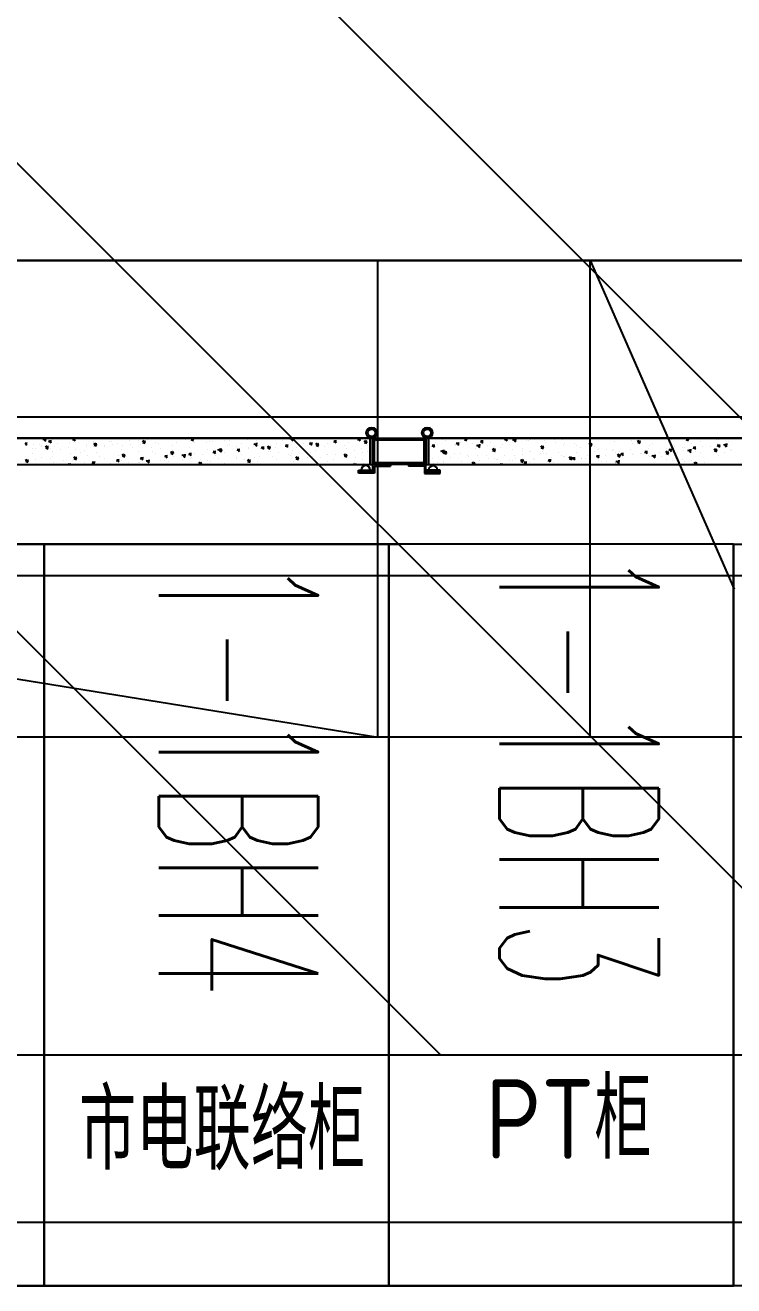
# Model space of a CAD drawing. Extents: x 758840 to 1108724, y -102573 to 143521.
# Drawn here: x 857738 to 859074, y 66293 to 68672 of the extents above; entities that cross this region are included whole.
import ezdxf
from ezdxf.enums import TextEntityAlignment as Align
from ezdxf.xclip import XClip

# ---------------------------------------------------------------- set-up
doc = ezdxf.new("R2010")
doc.units = 0
doc.header["$LTSCALE"] = 1000
doc.header["$MEASUREMENT"] = 0
for name, color, linetype in [('02电气-设备', 255, 'Continuous'), ('02电气-设备基础', 252, 'Continuous'), ('电缆沟', 2, 'Continuous'), ('钢盖板', 6, 'Continuous')]:
    doc.layers.add(name, color=color, linetype=linetype)
doc.styles.get("Standard").update_dxf_attribs({"font": 'gbenor.shx', "bigfont": 'gbcbig.shx'})
doc.styles.add('样式 1', font='simplex8.shx', dxfattribs={"width": 0.7, "height": 6.5, "bigfont": 'hztxt.shx'})

# ---------------------------------------------------------------- blocks, each defined once
blk = doc.blocks.new('BD4-PAL0101-HVPM02')
at = {"layer": '02电气-设备'}
for p, q in [((8381447.4, -4146404.4), (8394807.4, -4146404.4)), ((8389679.9, -4146404.4), (8388436.9, -4146404.4)), ((8389029.1, -4146413.8), (8389032.9, -4146413.5)), ((8389029.1, -4146413.9), (8389032.2, -4146417.6)), ((8389044, -4146415.8), (8389044, -4146415.8)), ((8389055.8, -4146416.4), (8389055.8, -4146416.4)), ((8389059.9, -4146417.9), (8389059.9, -4146417.9)), ((8389062, -4146406.6), (8389067.7, -4146405.7)), ((8389062.6, -4146405.3), (8389067.6, -4146410.5)), ((8389067.4, -4146404.4), (8389066.7, -4146410.4)), ((8389074.6, -4146408.8), (8389073.9, -4146412.8)), ((8389074.7, -4146409.9), (8389078.5, -4146409.5)), ((8389074.7, -4146409.9), (8389077.8, -4146413.6)), ((8389080.3, -4146407.7), (8389080.3, -4146407.7)), ((8389089.7, -4146415), (8389089.7, -4146415)), ((8389112.9, -4146412.1), (8389112.9, -4146412.1)), ((8389120.1, -4146404.8), (8389119.4, -4146408.8)), ((8389120.2, -4146405.9), (8389124, -4146405.5)), ((8389120.2, -4146406), (8389123.3, -4146409.6)), ((8389123.6, -4146413.5), (8389123.6, -4146413.5)), ((8389144.9, -4146416.2), (8389144.9, -4146416.2)), ((8389147.3, -4146406.6), (8389147.3, -4146406.6)), ((8389157.2, -4146410), (8389157.2, -4146410)), ((8389157.5, -4146412.1), (8389157.5, -4146412.1)), ((8389158.8, -4146416.3), (8389162, -4146414.2)), ((8389159.4, -4146417.6), (8389163.8, -4146419.3)), ((8389162, -4146414.2), (8389163.2, -4146418)), ((8389165, -4146404.4), (8389165, -4146404.8)), ((8389167.8, -4146404.4), (8389168.8, -4146405.6)), ((8389187.4, -4146411.8), (8389187.4, -4146411.8)), ((8389191.4, -4146410.7), (8389191.4, -4146410.7)), ((8389194.3, -4146416.4), (8389194.3, -4146416.4)), ((8389203.3, -4146413.9), (8389203.3, -4146413.9)), ((8389211.9, -4146417.8), (8389211.9, -4146417.8)), ((8389225.3, -4146409.2), (8389225.3, -4146409.2)), ((8389227.4, -4146417.1), (8389227.4, -4146417.1)), ((8389241.8, -4146408.4), (8389241.8, -4146408.4)), ((8389245.8, -4146416.3), (8389245.8, -4146416.3)), ((8389250.1, -4146411.2), (8389253.2, -4146409.1)), ((8389250.6, -4146412.5), (8389255.1, -4146414.2)), ((8389253.2, -4146409.1), (8389254.5, -4146412.9)), ((8389259.2, -4146407.8), (8389259.2, -4146407.8)), ((8389274.8, -4146413.1), (8389274.8, -4146413.1)), ((8389279.7, -4146414.9), (8389279.7, -4146414.9)), ((8389293.1, -4146406.4), (8389293.1, -4146406.4)), ((8389307.4, -4146417.6), (8389307.4, -4146417.6)), ((8389313.6, -4146413.5), (8389313.6, -4146413.5)), ((8389327, -4146404.9), (8389327, -4146404.9)), ((8389330.8, -4146407.9), (8389330.8, -4146407.9)), ((8389341.3, -4146406.1), (8389343.9, -4146404.4)), ((8389341.9, -4146407.4), (8389346.4, -4146409.1)), ((8389344.6, -4146404.4), (8389345.8, -4146407.9)), ((8389346.7, -4146410), (8389346.7, -4146410)), ((8389347.5, -4146412), (8389347.5, -4146412)), ((8389370.8, -4146413.1), (8389370.8, -4146413.1)), ((8389371.7, -4146405.3), (8389371.7, -4146405.3)), ((8389376.8, -4146410.3), (8389376.8, -4146410.3)), ((8389381.4, -4146410.6), (8389381.4, -4146410.6)), ((8389404.3, -4146409.7), (8389404.3, -4146409.7)), ((8389413.8, -4146416.6), (8389413.8, -4146416.6)), ((8389415.3, -4146409.2), (8389415.3, -4146409.2)), ((8389436.4, -4146413.8), (8389436.4, -4146413.8)), ((8389449.2, -4146407.7), (8389449.2, -4146407.7)), ((8389460.2, -4146415.9), (8389465.8, -4146415)), ((8389460.8, -4146414.6), (8389465.8, -4146419.8)), ((8389465.6, -4146413.6), (8389464.9, -4146419.7)), ((8389466.1, -4146409), (8389466.1, -4146409)), ((8389483.1, -4146406.3), (8389483.1, -4146406.3)), ((8389490.1, -4146406), (8389490.1, -4146406)), ((8389503.1, -4146415.4), (8389503.1, -4146415.4)), ((8389514.1, -4146409.2), (8389514.1, -4146409.2)), ((8389517, -4146404.9), (8389517, -4146404.9)), ((8389521.3, -4146416.7), (8389520.5, -4146420.7)), ((8389521.3, -4146417.8), (8389525.1, -4146417.4)), ((8389521.3, -4146417.9), (8389524.4, -4146421.5)), ((8389528, -4146405.4), (8389533.6, -4146404.5)), ((8389528.8, -4146404.4), (8389533.5, -4146409.3)), ((8389533.3, -4146404.4), (8389532.7, -4146409.2)), ((8389533.3, -4146406), (8389533.3, -4146406)), ((8389554.3, -4146414.4), (8389554.3, -4146414.4)), ((8389566.8, -4146412.7), (8389566.1, -4146416.7)), ((8389566.2, -4146410.7), (8389566.2, -4146410.7)), ((8389566.9, -4146413.8), (8389570.7, -4146413.5)), ((8389566.9, -4146413.9), (8389569.9, -4146417.5)), ((8389570.1, -4146416.5), (8389570.1, -4146416.5)), ((8389577.2, -4146416.4), (8389580.4, -4146414.3)), ((8389577.8, -4146417.7), (8389582.2, -4146419.4)), ((8389580.3, -4146414.3), (8389581.6, -4146418.2)), ((8389598.8, -4146415.2), (8389598.8, -4146415.2)), ((8389601.4, -4146405.9), (8389601.4, -4146405.9)), ((8389612.3, -4146408.8), (8389611.6, -4146412.7)), ((8389612.4, -4146409.8), (8389616.2, -4146409.5)), ((8389612.4, -4146409.9), (8389615.5, -4146413.5)), ((8389638.5, -4146412.2), (8389638.5, -4146412.2)), ((8389657.9, -4146404.8), (8389657.2, -4146408.7)), ((8389657.5, -4146405.2), (8389657.5, -4146405.2)), ((8389658, -4146405.8), (8389661.8, -4146405.5)), ((8389658, -4146405.9), (8389661, -4146409.6)), ((8389668.5, -4146411.4), (8389671.6, -4146409.2)), ((8389669, -4146412.6), (8389673.5, -4146414.3)), ((8389671.6, -4146409.2), (8389672.9, -4146413.1)), ((8389679.9, -4146454.4), (8389679.9, -4146404.4)), ((8389680.4, -4146454.4), (8389680.4, -4146404.2)), ((8389684.4, -4146454.4), (8389684.4, -4146404.2)), ((8389684.9, -4146448.4), (8389684.9, -4146410.4)), ((8389688.1, -4146448.4), (8389688.1, -4146410.4)), ((8389690.9, -4146404.4), (8389778.9, -4146404.4)), ((8389690.9, -4146407.6), (8389778.9, -4146407.6)), ((8389781.7, -4146448.4), (8389781.7, -4146410.4)), ((8389784.9, -4146410.4), (8389784.9, -4146448.4)), ((8389785.4, -4146454.5), (8389785.4, -4146404.3)), ((8389789.4, -4146454.5), (8389789.4, -4146404.3)), ((8390771.9, -4146404.4), (8389789.4, -4146404.4)), ((8389789.4, -4146404.4), (8389789.4, -4146454.4)), ((8389798, -4146416.8), (8389797.3, -4146420.8)), ((8389798.1, -4146417.9), (8389801.9, -4146417.6)), ((8389798.1, -4146418), (8389801.2, -4146421.6)), ((8389803.6, -4146412.2), (8389803.6, -4146412.2)), ((8389805.8, -4146417), (8389805.8, -4146417)), ((8389806, -4146406.6), (8389806, -4146406.6)), ((8389816.7, -4146407.7), (8389816.7, -4146407.7)), ((8389821.9, -4146408.7), (8389821.9, -4146408.7)), ((8389839.6, -4146415.6), (8389839.6, -4146415.6)), ((8389843.6, -4146412.9), (8389842.8, -4146416.8)), ((8389843.6, -4146413.9), (8389847.4, -4146413.6)), ((8389843.7, -4146414), (8389846.7, -4146417.6)), ((8389845.9, -4146411.9), (8389845.9, -4146411.9)), ((8389849.6, -4146412.4), (8389849.6, -4146412.4)), ((8389855.9, -4146404.6), (8389855.9, -4146404.6)), ((8389856.8, -4146405.9), (8389859, -4146404.4)), ((8389857.4, -4146407.1), (8389861.8, -4146408.9)), ((8389860.2, -4146404.4), (8389861.2, -4146407.6)), ((8389873.5, -4146414.1), (8389873.5, -4146414.1)), ((8389880.5, -4146418.3), (8389886.2, -4146417.5)), ((8389881.1, -4146417), (8389886.1, -4146422.2)), ((8389882.3, -4146416.9), (8389882.3, -4146416.9)), ((8389885.9, -4146416.1), (8389885.2, -4146422.1)), ((8389886, -4146417.2), (8389886, -4146417.2)), ((8389889.1, -4146408.9), (8389888.4, -4146412.8)), ((8389889.2, -4146409.9), (8389893, -4146409.6)), ((8389889.2, -4146410), (8389892.3, -4146413.7)), ((8389892.9, -4146410.9), (8389892.9, -4146410.9)), ((8389907.4, -4146412.7), (8389907.4, -4146412.7)), ((8389929.9, -4146417.3), (8389929.9, -4146417.3)), ((8389934.7, -4146404.9), (8389933.9, -4146408.9)), ((8389934.7, -4146405.9), (8389938.5, -4146405.6)), ((8389934.7, -4146406), (8389937.8, -4146409.7)), ((8389941.3, -4146411.3), (8389941.3, -4146411.3)), ((8389946.5, -4146404.6), (8389946.5, -4146404.6)), ((8389948.3, -4146407.8), (8389953.9, -4146406.9)), ((8389948.9, -4146406.5), (8389953.8, -4146411.7)), ((8389953.7, -4146405.6), (8389953, -4146411.6)), ((8389965.3, -4146404.8), (8389965.3, -4146404.8)), ((8389975.2, -4146409.8), (8389975.2, -4146409.8)), ((8389979.1, -4146409.1), (8389979.1, -4146409.1)), ((8389979.6, -4146404.4), (8389979.5, -4146404.9)), ((8389982.3, -4146404.4), (8389983.4, -4146405.7)), ((8389989.3, -4146407.9), (8389989.3, -4146407.9)), ((8390009.1, -4146408.4), (8390009.1, -4146408.4)), ((8390011.2, -4146413.1), (8390011.2, -4146413.1)), ((8390028.2, -4146407.8), (8390028.2, -4146407.8)), ((8390029.4, -4146413.2), (8390029.4, -4146413.2)), ((8390043, -4146407), (8390043, -4146407)), ((8390044.2, -4146417.9), (8390044.2, -4146417.9)), ((8390045.3, -4146415.3), (8390045.3, -4146415.3)), ((8390065.3, -4146414.1), (8390065.3, -4146414.1)), ((8390076.9, -4146405.5), (8390076.9, -4146405.5)), ((8390092.7, -4146416.2), (8390095.8, -4146414)), ((8390093.3, -4146417.5), (8390097.7, -4146419.2)), ((8390095.8, -4146414.1), (8390097.1, -4146417.9)), ((8390108.1, -4146405.3), (8390108.1, -4146405.3)), ((8390141.1, -4146410.1), (8390141.1, -4146410.1)), ((8390172.8, -4146409.2), (8390172.8, -4146409.2)), ((8390173.7, -4146414.5), (8390173.7, -4146414.5)), ((8390183.9, -4146411.1), (8390187.1, -4146409)), ((8390184.5, -4146412.4), (8390189, -4146414.1)), ((8390187.1, -4146409), (8390188.4, -4146412.8)), ((8390188.7, -4146411.3), (8390188.7, -4146411.3)), ((8390212.8, -4146414.5), (8390212.8, -4146414.5)), ((8390247.8, -4146408), (8390247.8, -4146408)), ((8390270.6, -4146406.7), (8390270.6, -4146406.7)), ((8390275.2, -4146406), (8390277.6, -4146404.4)), ((8390275.8, -4146407.3), (8390280.2, -4146409)), ((8390278.5, -4146404.4), (8390279.6, -4146407.7)), ((8390284.8, -4146414.4), (8390284.8, -4146414.4)), ((8390302.6, -4146410.7), (8390302.6, -4146410.7)), ((8390316.2, -4146405.3), (8390316.2, -4146405.3)), ((8390332.1, -4146407.4), (8390332.1, -4146407.4)), ((8390335.8, -4146416.8), (8390335, -4146420.8)), ((8390335.6, -4146415.5), (8390335.6, -4146415.5)), ((8390335.8, -4146417.8), (8390339.6, -4146417.5)), ((8390335.8, -4146417.9), (8390338.9, -4146421.6)), ((8390337.1, -4146406.8), (8390337.1, -4146406.8)), ((8390346.5, -4146417.1), (8390352.1, -4146416.2)), ((8390347.1, -4146415.8), (8390352, -4146421)), ((8390351.9, -4146414.9), (8390351.2, -4146420.9)), ((8390356.2, -4146410.5), (8390356.2, -4146410.5)), ((8389042.4, -4146424.9), (8389042.4, -4146424.9)), ((8389043.7, -4146433.5), (8389043.7, -4146433.5)), ((8389048.1, -4146424), (8389048.1, -4146424)), ((8389058.9, -4146419.5), (8389058.9, -4146419.5)), ((8389060.7, -4146440.9), (8389060.7, -4146440.9)), ((8389067.6, -4146421.4), (8389070.7, -4146419.3)), ((8389068.1, -4146422.7), (8389072.6, -4146424.4)), ((8389070.7, -4146419.3), (8389072, -4146423.1)), ((8389076.3, -4146423.5), (8389076.3, -4146423.5)), ((8389080.7, -4146439.8), (8389080.7, -4146439.8)), ((8389081, -4146428.8), (8389081, -4146428.8)), ((8389084, -4146421.1), (8389084, -4146421.1)), ((8389095.9, -4146425.9), (8389095.9, -4146425.9)), ((8389110.2, -4146422.1), (8389110.2, -4146422.1)), ((8389113.6, -4146433.3), (8389113.6, -4146433.3)), ((8389120.9, -4146441.9), (8389124.1, -4146439.7)), ((8389124.1, -4146426.4), (8389124.1, -4146426.4)), ((8389124.1, -4146439.8), (8389125.3, -4146443.6)), ((8389133, -4146432.2), (8389133, -4146432.2)), ((8389140, -4146428.4), (8389140, -4146428.4)), ((8389144.1, -4146420.6), (8389144.1, -4146420.6)), ((8389145.7, -4146437.3), (8389145.7, -4146437.3)), ((8389164, -4146431.6), (8389164, -4146431.6)), ((8389170, -4146438.6), (8389170, -4146438.6)), ((8389177.9, -4146421), (8389177.9, -4146421)), ((8389178, -4146419.2), (8389178, -4146419.2)), ((8389178.7, -4146442.1), (8389178.7, -4146442.1)), ((8389204.1, -4146436.9), (8389204.1, -4146436.9)), ((8389210.5, -4146425.4), (8389210.5, -4146425.4)), ((8389212.2, -4146436.8), (8389215.3, -4146434.7)), ((8389212.7, -4146438.1), (8389217.2, -4146439.8)), ((8389215.3, -4146434.7), (8389216.6, -4146438.5)), ((8389220, -4146439), (8389220, -4146439)), ((8389231.3, -4146422.7), (8389231.3, -4146422.7)), ((8389242.6, -4146429.5), (8389242.6, -4146429.5)), ((8389248, -4146440.6), (8389247.2, -4146444.6)), ((8389248.1, -4146441.7), (8389251.9, -4146441.3)), ((8389248.1, -4146441.8), (8389251.1, -4146445.4)), ((8389267.5, -4146422.4), (8389267.5, -4146422.4)), ((8389268.3, -4146429.1), (8389268.3, -4146429.1)), ((8389275.6, -4146434.3), (8389275.6, -4146434.3)), ((8389283.4, -4146424.5), (8389283.4, -4146424.5)), ((8389293.5, -4146436.6), (8389292.8, -4146440.6)), ((8389293.6, -4146437.7), (8389297.4, -4146437.4)), ((8389293.6, -4146437.8), (8389296.7, -4146441.4)), ((8389303.4, -4146431.7), (8389306.6, -4146429.6)), ((8389304, -4146433), (8389308.4, -4146434.7)), ((8389305.4, -4146435.4), (8389305.4, -4146435.4)), ((8389306.6, -4146429.6), (8389307.9, -4146433.4)), ((8389307.4, -4146427.6), (8389307.4, -4146427.6)), ((8389308.2, -4146438.7), (8389308.2, -4146438.7)), ((8389324.7, -4146436.9), (8389330.3, -4146436.1)), ((8389325.3, -4146435.6), (8389330.2, -4146440.8)), ((8389330.1, -4146434.7), (8389329.4, -4146440.7)), ((8389339.1, -4146432.7), (8389338.3, -4146436.6)), ((8389339.1, -4146433.7), (8389342.9, -4146433.4)), ((8389339.2, -4146433.8), (8389342.2, -4146437.4)), ((8389339.5, -4146421.7), (8389339.5, -4146421.7)), ((8389342.4, -4146441.8), (8389342.4, -4146441.8)), ((8389347.5, -4146432.9), (8389347.5, -4146432.9)), ((8389363.4, -4146435), (8389363.4, -4146435)), ((8389372.5, -4146426.4), (8389372.5, -4146426.4)), ((8389384.6, -4146428.7), (8389383.9, -4146432.7)), ((8389384.7, -4146429.7), (8389388.5, -4146429.4)), ((8389384.7, -4146429.8), (8389387.8, -4146433.5)), ((8389387.5, -4146438.2), (8389387.5, -4146438.2)), ((8389392.4, -4146426.4), (8389398.1, -4146425.5)), ((8389393, -4146425.1), (8389398, -4146430.3)), ((8389394.7, -4146426.6), (8389397.8, -4146424.5)), ((8389395.3, -4146427.9), (8389399.7, -4146429.6)), ((8389397.9, -4146424.2), (8389397.2, -4146430.2)), ((8389397.8, -4146424.5), (8389399.1, -4146428.3)), ((8389405.1, -4146430.9), (8389405.1, -4146430.9)), ((8389410.9, -4146418.4), (8389410.9, -4146418.4)), ((8389426.8, -4146420.5), (8389426.8, -4146420.5)), ((8389427.6, -4146441.6), (8389427.6, -4146441.6)), ((8389430.2, -4146424.7), (8389429.4, -4146428.7)), ((8389430.2, -4146425.7), (8389434, -4146425.4)), ((8389430.2, -4146425.8), (8389433.3, -4146429.5)), ((8389437.1, -4146434.9), (8389437.1, -4146434.9)), ((8389450.8, -4146423.7), (8389450.8, -4146423.7)), ((8389450.9, -4146423), (8389450.9, -4146423)), ((8389461.5, -4146440.2), (8389461.5, -4146440.2)), ((8389469.4, -4146418.6), (8389469.4, -4146418.6)), ((8389470.1, -4146439.7), (8389470.1, -4146439.7)), ((8389475.7, -4146420.7), (8389475, -4146424.7)), ((8389475.8, -4146421.8), (8389479.6, -4146421.4)), ((8389475.8, -4146421.8), (8389478.9, -4146425.5)), ((8389485.9, -4146421.5), (8389489.1, -4146419.4)), ((8389486.5, -4146422.8), (8389491, -4146424.5)), ((8389487.9, -4146429.3), (8389487.9, -4146429.3)), ((8389489.1, -4146419.4), (8389490.4, -4146423.3)), ((8389490.9, -4146429), (8389490.9, -4146429)), ((8389495.4, -4146438.8), (8389495.4, -4146438.8)), ((8389502, -4146423), (8389502, -4146423)), ((8389506.8, -4146431), (8389506.8, -4146431)), ((8389524.9, -4146435.7), (8389524.9, -4146435.7)), ((8389529.3, -4146437.3), (8389529.3, -4146437.3)), ((8389530.9, -4146434.2), (8389530.9, -4146434.2)), ((8389534, -4146427.1), (8389534, -4146427.1)), ((8389539.3, -4146442), (8389542.5, -4146439.9)), ((8389540.1, -4146421.7), (8389540.1, -4146421.7)), ((8389542.4, -4146439.9), (8389543.7, -4146443.7)), ((8389562, -4146442), (8389562, -4146442)), ((8389563.2, -4146435.9), (8389563.2, -4146435.9)), ((8389567, -4146431.9), (8389567, -4146431.9)), ((8389571, -4146439.5), (8389571, -4146439.5)), ((8389577.2, -4146428.1), (8389577.2, -4146428.1)), ((8389586.9, -4146441.6), (8389586.9, -4146441.6)), ((8389594.2, -4146419.7), (8389594.2, -4146419.7)), ((8389597.1, -4146434.5), (8389597.1, -4146434.5)), ((8389599.6, -4146436.3), (8389599.6, -4146436.3)), ((8389614.2, -4146434.5), (8389614.2, -4146434.5)), ((8389630.6, -4146436.9), (8389633.7, -4146434.8)), ((8389630.9, -4146419.3), (8389630.9, -4146419.3)), ((8389631, -4146433), (8389631, -4146433)), ((8389631.1, -4146438.2), (8389635.6, -4146439.9)), ((8389631.7, -4146440.4), (8389631.7, -4146440.4)), ((8389633.7, -4146434.8), (8389635, -4146438.6)), ((8389634.3, -4146425), (8389634.3, -4146425)), ((8389650.2, -4146427.1), (8389650.2, -4146427.1)), ((8389651.2, -4146440.8), (8389651.2, -4146440.8)), ((8389663.9, -4146424), (8389663.9, -4146424)), ((8389664.9, -4146431.6), (8389664.9, -4146431.6)), ((8389674.2, -4146430.2), (8389674.2, -4146430.2)), ((8389675.5, -4146418.6), (8389675.5, -4146418.6)), ((8389812.7, -4146428.8), (8389818.4, -4146428)), ((8389813.4, -4146427.6), (8389818.3, -4146432.7)), ((8389817.4, -4146428.8), (8389817.4, -4146428.8)), ((8389818.2, -4146426.6), (8389817.5, -4146432.6)), ((8389818.9, -4146431.4), (8389822.1, -4146429.3)), ((8389819.5, -4146432.7), (8389823.9, -4146434.4)), ((8389822.1, -4146429.3), (8389823.3, -4146433.2)), ((8389822.7, -4146431.7), (8389822.7, -4146431.7)), ((8389831.8, -4146440.7), (8389831.8, -4146440.7)), ((8389838.6, -4146433.8), (8389838.6, -4146433.8)), ((8389840.6, -4146418.5), (8389840.6, -4146418.5)), ((8389850.4, -4146433.6), (8389850.4, -4146433.6)), ((8389862.6, -4146437), (8389862.6, -4146437)), ((8389865.7, -4146439.3), (8389865.7, -4146439.3)), ((8389877.7, -4146424.9), (8389877.7, -4146424.9)), ((8389883, -4146438), (8389883, -4146438)), ((8389899.6, -4146437.9), (8389899.6, -4146437.9)), ((8389901.9, -4146419.3), (8389901.9, -4146419.3)), ((8389910.2, -4146426.3), (8389913.3, -4146424.2)), ((8389910.7, -4146427.6), (8389915.2, -4146429.3)), ((8389913.3, -4146424.2), (8389914.6, -4146428.1)), ((8389914.3, -4146421), (8389914.3, -4146421)), ((8389914.7, -4146431.2), (8389914.7, -4146431.2)), ((8389926, -4146422.4), (8389926, -4146422.4)), ((8389933.5, -4146436.4), (8389933.5, -4146436.4)), ((8389947.3, -4146425.7), (8389947.3, -4146425.7)), ((8389951.7, -4146437.6), (8389951.7, -4146437.6)), ((8389966.1, -4146427.7), (8389966.1, -4146427.7)), ((8389967, -4146423.7), (8389967, -4146423.7)), ((8389967.4, -4146435), (8389967.4, -4146435)), ((8389979.9, -4146430.2), (8389979.9, -4146430.2)), ((8389982, -4146429.8), (8389982, -4146429.8)), ((8390001.3, -4146433.6), (8390001.3, -4146433.6)), ((8390001.4, -4146421.3), (8390004.6, -4146419.1)), ((8390002, -4146422.5), (8390006.4, -4146424.2)), ((8390004, -4146430), (8390004, -4146430)), ((8390004.6, -4146419.1), (8390005.9, -4146423)), ((8390006, -4146433), (8390006, -4146433)), ((8390012, -4146434.3), (8390012, -4146434.3)), ((8390021.8, -4146440.7), (8390021.8, -4146440.7)), ((8390035.2, -4146432.2), (8390035.2, -4146432.2)), ((8390041, -4146436.4), (8390041, -4146436.4)), ((8390045, -4146439), (8390045, -4146439)), ((8390046.1, -4146438.3), (8390046.1, -4146438.3)), ((8390054.8, -4146441.7), (8390057.9, -4146439.6)), ((8390055.7, -4146439.3), (8390055.7, -4146439.3)), ((8390057.9, -4146439.6), (8390059.2, -4146443.5)), ((8390062.5, -4146440.7), (8390061.8, -4146444.7)), ((8390062, -4146440.4), (8390062, -4146440.4)), ((8390062.6, -4146441.7), (8390066.4, -4146441.4)), ((8390062.6, -4146441.8), (8390065.6, -4146445.5)), ((8390069.1, -4146430.7), (8390069.1, -4146430.7)), ((8390069.4, -4146418.5), (8390069.4, -4146418.5)), ((8390076.8, -4146422.4), (8390076.8, -4146422.4)), ((8390089.6, -4146437.8), (8390089.6, -4146437.8)), ((8390102.3, -4146420.5), (8390102.3, -4146420.5)), ((8390103, -4146429.3), (8390103, -4146429.3)), ((8390108, -4146436.7), (8390107.3, -4146440.7)), ((8390108.1, -4146437.8), (8390111.9, -4146437.4)), ((8390108.1, -4146437.8), (8390111.2, -4146441.5)), ((8390108.9, -4146426.4), (8390108.9, -4146426.4)), ((8390109.5, -4146423.8), (8390109.5, -4146423.8)), ((8390123.5, -4146436.4), (8390123.5, -4146436.4)), ((8390125.4, -4146425.8), (8390125.4, -4146425.8)), ((8390136.9, -4146427.9), (8390136.9, -4146427.9)), ((8390139.3, -4146426.9), (8390139.3, -4146426.9)), ((8390141.9, -4146431.2), (8390141.9, -4146431.2)), ((8390146, -4146436.7), (8390149.2, -4146434.5)), ((8390146.6, -4146437.9), (8390151.1, -4146439.6)), ((8390149.2, -4146434.5), (8390150.5, -4146438.4)), ((8390149.4, -4146429), (8390149.4, -4146429)), ((8390153.6, -4146432.7), (8390152.8, -4146436.7)), ((8390153.7, -4146433.8), (8390157.5, -4146433.4)), ((8390153.7, -4146433.9), (8390156.7, -4146437.5)), ((8390157.4, -4146435), (8390157.4, -4146435)), ((8390170.7, -4146426.4), (8390170.7, -4146426.4)), ((8390174.5, -4146435.7), (8390174.5, -4146435.7)), ((8390176.4, -4146433.2), (8390176.4, -4146433.2)), ((8390189.5, -4146434.3), (8390189.5, -4146434.3)), ((8390191.3, -4146433.5), (8390191.3, -4146433.5)), ((8390199.1, -4146428.7), (8390198.4, -4146432.7)), ((8390199.2, -4146429.8), (8390203, -4146429.5)), ((8390199.2, -4146429.9), (8390202.3, -4146433.5)), ((8390204.6, -4146425), (8390204.6, -4146425)), ((8390205.4, -4146436.4), (8390205.4, -4146436.4)), ((8390205.8, -4146418.6), (8390205.8, -4146418.6)), ((8390206.5, -4146439.7), (8390206.5, -4146439.7)), ((8390210.9, -4146438.1), (8390216.6, -4146437.3)), ((8390211.6, -4146436.9), (8390216.5, -4146442)), ((8390213.4, -4146439.6), (8390213.4, -4146439.6)), ((8390216.4, -4146435.9), (8390215.7, -4146441.9)), ((8390225.2, -4146432.1), (8390225.2, -4146432.1)), ((8390229.5, -4146439.6), (8390229.5, -4146439.6)), ((8390237.3, -4146431.6), (8390240.4, -4146429.4)), ((8390237.9, -4146432.9), (8390242.3, -4146434.6)), ((8390238.5, -4146423.6), (8390238.5, -4146423.6)), ((8390238.7, -4146423.4), (8390238.7, -4146423.4)), ((8390240.4, -4146429.5), (8390241.7, -4146433.3)), ((8390244.7, -4146424.8), (8390243.9, -4146428.7)), ((8390244.7, -4146425.8), (8390248.5, -4146425.5)), ((8390244.8, -4146425.9), (8390247.8, -4146429.5)), ((8390252.9, -4146419.8), (8390252.9, -4146419.8)), ((8390259.1, -4146430.7), (8390259.1, -4146430.7)), ((8390268.8, -4146421.9), (8390268.8, -4146421.9)), ((8390271.3, -4146427.8), (8390271.3, -4146427.8)), ((8390272.4, -4146422.1), (8390272.4, -4146422.1)), ((8390278.7, -4146427.6), (8390284.4, -4146426.8)), ((8390279.3, -4146426.3), (8390284.3, -4146431.5)), ((8390284.1, -4146425.4), (8390283.4, -4146431.4)), ((8390290.2, -4146420.8), (8390289.5, -4146424.7)), ((8390290.3, -4146421.8), (8390294.1, -4146421.5)), ((8390290.3, -4146421.9), (8390293.4, -4146425.6)), ((8390292.8, -4146425), (8390292.8, -4146425)), ((8390293, -4146429.2), (8390293, -4146429.2)), ((8390303.4, -4146431.9), (8390303.4, -4146431.9)), ((8390306.3, -4146420.7), (8390306.3, -4146420.7)), ((8390321.9, -4146420.8), (8390321.9, -4146420.8)), ((8390326.8, -4146427.8), (8390326.8, -4146427.8)), ((8390328.5, -4146426.5), (8390331.7, -4146424.4)), ((8390329.1, -4146427.8), (8390333.6, -4146429.5)), ((8390331.7, -4146424.4), (8390333, -4146428.2)), ((8390332.9, -4146430.3), (8390332.9, -4146430.3)), ((8390336.4, -4146436.6), (8390336.4, -4146436.6)), ((8390340.2, -4146419.3), (8390340.2, -4146419.3)), ((8390348.8, -4146432.4), (8390348.8, -4146432.4)), ((8390358.9, -4146427.1), (8390358.9, -4146427.1)), ((8390360.7, -4146426.4), (8390360.7, -4146426.4)), ((8388436.9, -4146454.4), (8389679.9, -4146454.4)), ((8389029.7, -4146447), (8389032.8, -4146444.8)), ((8389030.2, -4146448.2), (8389034.7, -4146449.9)), ((8389032.8, -4146444.8), (8389034.1, -4146448.7)), ((8389048.8, -4146445.2), (8389048.8, -4146445.2)), ((8389076.6, -4146443), (8389076.6, -4146443)), ((8389081.8, -4146449.9), (8389081.8, -4146449.9)), ((8389100.7, -4146446.1), (8389100.7, -4146446.1)), ((8389111.3, -4146452.6), (8389111, -4146454.4)), ((8389111.4, -4146453.6), (8389115.2, -4146453.3)), ((8389111.4, -4146453.7), (8389112, -4146454.4)), ((8389117.8, -4146446.2), (8389117.8, -4146446.2)), ((8389121.5, -4146443.2), (8389125.9, -4146444.9)), ((8389140.8, -4146451.4), (8389140.8, -4146451.4)), ((8389154.8, -4146452.5), (8389154.8, -4146452.5)), ((8389156.9, -4146448.6), (8389156.2, -4146452.6)), ((8389156.5, -4146453.1), (8389156.5, -4146453.1)), ((8389156.7, -4146453.5), (8389156.7, -4146453.5)), ((8389157, -4146449.6), (8389160.8, -4146449.3)), ((8389157, -4146449.7), (8389160, -4146453.4)), ((8389190.3, -4146451.6), (8389190.3, -4146451.6)), ((8389202.4, -4146444.6), (8389201.7, -4146448.6)), ((8389202.5, -4146445.7), (8389206.3, -4146445.3)), ((8389202.5, -4146445.8), (8389205.6, -4146449.4)), ((8389207, -4146444.9), (8389207, -4146444.9)), ((8389211.3, -4146446.6), (8389211.3, -4146446.6)), ((8389224.2, -4146450.2), (8389224.2, -4146450.2)), ((8389243.4, -4146450.6), (8389243.4, -4146450.6)), ((8389244.1, -4146442.1), (8389244.1, -4146442.1)), ((8389244.1, -4146451.3), (8389244.1, -4146451.3)), ((8389256.9, -4146447.4), (8389262.5, -4146446.6)), ((8389257.5, -4146446.2), (8389262.4, -4146451.3)), ((8389258.1, -4146448.8), (8389258.1, -4146448.8)), ((8389262.3, -4146445.2), (8389261.6, -4146451.2)), ((8389284.2, -4146447.4), (8389284.2, -4146447.4)), ((8389292, -4146447.3), (8389292, -4146447.3)), ((8389300.1, -4146449.5), (8389300.1, -4146449.5)), ((8389324.1, -4146452.7), (8389324.1, -4146452.7)), ((8389325.9, -4146445.9), (8389325.9, -4146445.9)), ((8389340.3, -4146442.8), (8389340.3, -4146442.8)), ((8389356.8, -4146452.2), (8389359.9, -4146450.1)), ((8389357.4, -4146453.5), (8389359.7, -4146454.4)), ((8389359.8, -4146444.5), (8389359.8, -4146444.5)), ((8389359.9, -4146450.1), (8389361.2, -4146453.9)), ((8389373.2, -4146447.6), (8389373.2, -4146447.6)), ((8389379.4, -4146448.2), (8389379.4, -4146448.2)), ((8389393.7, -4146443), (8389393.7, -4146443)), ((8389405.8, -4146452), (8389405.8, -4146452)), ((8389427.6, -4146443.5), (8389427.6, -4146443.5)), ((8389443.5, -4146445.6), (8389443.5, -4146445.6)), ((8389448, -4146447.1), (8389451.2, -4146445)), ((8389448.6, -4146448.4), (8389453.1, -4146450.1)), ((8389451.2, -4146445), (8389452.5, -4146448.8)), ((8389467.5, -4146448.7), (8389467.5, -4146448.7)), ((8389502.7, -4146444.2), (8389502.7, -4146444.2)), ((8389507.6, -4146454), (8389507.6, -4146454)), ((8389534.8, -4146448.2), (8389534.8, -4146448.2)), ((8389539.9, -4146443.3), (8389544.3, -4146445)), ((8389567.8, -4146453), (8389567.8, -4146453)), ((8389599, -4146448.4), (8389599, -4146448.4)), ((8389610.9, -4146444.8), (8389610.9, -4146444.8)), ((8389649.1, -4146452.5), (8389648.7, -4146454.4)), ((8389649.2, -4146453.6), (8389653, -4146453.2)), ((8389649.2, -4146453.7), (8389649.8, -4146454.4)), ((8389651, -4146450), (8389651, -4146450)), ((8389657.9, -4146467.9), (8389657.9, -4146464.9)), ((8389657.9, -4146464.9), (8389684.9, -4146464.9)), ((8389664.7, -4146445.2), (8389664.7, -4146445.2)), ((8389666.9, -4146452.1), (8389666.9, -4146452.1)), ((8389680.4, -4146454.4), (8389684.4, -4146454.4)), ((8389684.9, -4146467.9), (8389684.9, -4146454.4)), ((8389684.9, -4146454.4), (8389717.9, -4146454.4)), ((8389684.9, -4146464.1), (8389684.9, -4146467.9)), ((8389687.9, -4146457.4), (8389687.9, -4146470.9)), ((8389687.9, -4146457.4), (8389717.9, -4146457.4)), ((8389778.9, -4146451.2), (8389690.9, -4146451.2)), ((8389778.9, -4146454.4), (8389690.9, -4146454.4)), ((8389717.9, -4146454.4), (8389717.9, -4146457.4)), ((8389784.9, -4146454.5), (8389751.9, -4146454.5)), ((8389751.9, -4146454.5), (8389751.9, -4146457.5)), ((8389781.9, -4146457.5), (8389751.9, -4146457.5)), ((8389781.9, -4146457.5), (8389781.9, -4146471)), ((8389784.9, -4146468), (8389784.9, -4146454.5)), ((8389784.9, -4146464.2), (8389784.9, -4146468)), ((8389811.9, -4146465), (8389784.9, -4146465)), ((8389785.4, -4146454.5), (8389789.4, -4146454.5)), ((8389789.4, -4146454.4), (8390771.9, -4146454.4)), ((8389797.9, -4146442.2), (8389797.9, -4146442.2)), ((8389799.3, -4146451.5), (8389799.3, -4146451.5)), ((8389806.2, -4146450.1), (8389806.2, -4146450.1)), ((8389811.9, -4146468), (8389811.9, -4146465)), ((8389818.2, -4146450), (8389818.2, -4146450)), ((8389818.4, -4146449.3), (8389818.4, -4146449.3)), ((8389852.3, -4146447.8), (8389852.3, -4146447.8)), ((8389872.3, -4146451.9), (8389875.4, -4146449.8)), ((8389872.8, -4146453.2), (8389875.9, -4146454.4)), ((8389875.4, -4146449.8), (8389876.7, -4146453.6)), ((8389886.2, -4146446.4), (8389886.2, -4146446.4)), ((8389902.7, -4146442.2), (8389902.7, -4146442.2)), ((8389915.1, -4146442.1), (8389915.1, -4146442.1)), ((8389918.6, -4146444.3), (8389918.6, -4146444.3)), ((8389920.1, -4146445), (8389920.1, -4146445)), ((8389925.8, -4146452.6), (8389925.5, -4146454.4)), ((8389925.9, -4146453.7), (8389929.7, -4146453.4)), ((8389925.9, -4146453.8), (8389926.4, -4146454.4)), ((8389942.7, -4146447.5), (8389942.7, -4146447.5)), ((8389948.1, -4146446.9), (8389948.1, -4146446.9)), ((8389954, -4146443.5), (8389954, -4146443.5)), ((8389963.5, -4146446.8), (8389966.7, -4146444.7)), ((8389964.1, -4146448.1), (8389968.5, -4146449.8)), ((8389966.7, -4146444.7), (8389968, -4146448.5)), ((8389971.4, -4146448.7), (8389970.7, -4146452.6)), ((8389971.5, -4146449.7), (8389975.3, -4146449.4)), ((8389971.5, -4146449.8), (8389974.5, -4146453.4)), ((8389980.7, -4146451.3), (8389980.7, -4146451.3)), ((8389982.8, -4146452.8), (8389982.8, -4146452.8)), ((8389987.9, -4146442.1), (8389987.9, -4146442.1)), ((8389988.8, -4146444), (8389988.8, -4146444)), ((8390016.9, -4146444.7), (8390016.2, -4146448.7)), ((8390017, -4146445.7), (8390020.8, -4146445.4)), ((8390017, -4146445.8), (8390020.1, -4146449.5)), ((8390025.8, -4146450.3), (8390025.8, -4146450.3)), ((8390055.4, -4146443), (8390059.8, -4146444.7)), ((8390077.6, -4146443.5), (8390077.6, -4146443.5)), ((8390078.1, -4146442.7), (8390078.1, -4146442.7)), ((8390086.1, -4146443.5), (8390086.1, -4146443.5)), ((8390109.6, -4146447.6), (8390109.6, -4146447.6)), ((8390115.1, -4146449.1), (8390115.1, -4146449.1)), ((8390126.2, -4146448.8), (8390126.2, -4146448.8)), ((8390142.1, -4146450.9), (8390142.1, -4146450.9)), ((8390142.6, -4146452.3), (8390142.6, -4146452.3)), ((8390143.2, -4146448.7), (8390148.8, -4146447.8)), ((8390143.8, -4146447.4), (8390148.7, -4146452.5)), ((8390148.6, -4146446.4), (8390147.9, -4146452.4)), ((8390166.1, -4146454.1), (8390166.1, -4146454.1)), ((8390239.5, -4146444.5), (8390239.5, -4146444.5)), ((8390250.4, -4146445.9), (8390250.4, -4146445.9)), ((8390269.6, -4146444.8), (8390269.6, -4146444.8)), ((8390272.1, -4146449), (8390272.1, -4146449)), ((8390285.5, -4146446.9), (8390285.5, -4146446.9)), ((8390287.5, -4146452.3), (8390287.5, -4146452.3)), ((8390290.6, -4146452.1), (8390293.8, -4146449.9)), ((8390291.2, -4146453.3), (8390294, -4146454.4)), ((8390293.8, -4146449.9), (8390295.1, -4146453.8)), ((8390304.2, -4146453), (8390304.2, -4146453)), ((8390309.5, -4146450.1), (8390309.5, -4146450.1)), ((8389657.9, -4146467.9), (8389684.9, -4146467.9)), ((8389657.9, -4146470.9), (8389657.9, -4146467.9)), ((8389684.9, -4146467.9), (8389657.9, -4146467.9)), ((8389687.9, -4146470.9), (8389657.9, -4146470.9)), ((8389687.9, -4146470.9), (8389684.9, -4146470.9)), ((8389687.9, -4146467.9), (8389687.9, -4146470.9)), ((8389781.9, -4146468), (8389781.9, -4146471)), ((8389781.9, -4146471), (8389811.9, -4146471)), ((8389781.9, -4146471), (8389784.9, -4146471)), ((8389811.9, -4146468), (8389784.9, -4146468)), ((8389784.9, -4146468), (8389811.9, -4146468)), ((8389811.9, -4146471), (8389811.9, -4146468)), ((8389064.9, -4146604.4), (8388414.9, -4146604.4)), ((8388934.9, -4146604.4), (8389734.9, -4146604.4)), ((8389064.9, -4148004.4), (8389064.9, -4146604.4)), ((8389714.9, -4146604.4), (8389064.9, -4146604.4)), ((8389064.9, -4146604.4), (8389064.9, -4148004.4)), ((8389714.9, -4148004.4), (8389714.9, -4146604.4)), ((8390364.9, -4146604.4), (8389714.9, -4146604.4)), ((8389714.9, -4146604.4), (8389714.9, -4148004.4)), ((8390364.9, -4146604.4), (8390364.9, -4148004.4)), ((8390364.9, -4148004.4), (8390364.9, -4146604.4)), ((8390364.9, -4146604.4), (8391164.9, -4146604.4)), ((8390364.9, -4148004.4), (8390364.9, -4146604.4)), ((8385164.9, -4147884.4), (8391164.9, -4147884.4)), ((8388414.9, -4148004.4), (8389064.9, -4148004.4)), ((8389564.9, -4148004.4), (8388764.9, -4148004.4)), ((8389064.9, -4148004.4), (8389714.9, -4148004.4)), ((8390364.9, -4148004.4), (8389564.9, -4148004.4)), ((8389714.9, -4148004.4), (8390364.9, -4148004.4)), ((8391164.9, -4148004.4), (8390364.9, -4148004.4))]:
    blk.add_line(p, q, dxfattribs=at)
for centre, radius in [((8389682.4, -4146394.4), 10), ((8389682.4, -4146394.4), 7), ((8389787.4, -4146394.5), 10), ((8389787.4, -4146394.5), 7)]:
    blk.add_circle(centre, radius, dxfattribs=at)
for centre, radius, start, end in [((8389690.9, -4146410.4), 6, 90, 180), ((8389690.9, -4146410.4), 2.8, 90, 180), ((8389778.9, -4146410.4), 6, 0, 90), ((8389778.9, -4146410.4), 2.8, 0, 90), ((8389671.4, -4146464.9), 8.49, 0, 180), ((8389690.9, -4146448.4), 6, 180, 270), ((8389690.9, -4146448.4), 2.8, 180, 270), ((8389778.9, -4146448.4), 6, 270, 0), ((8389778.9, -4146448.4), 2.8, 270, 0), ((8389798.4, -4146465), 8.49, 0, 180)]:
    blk.add_arc(centre, radius, start, end, dxfattribs=at)
at = {"layer": '02电气-设备', "style": '样式 1', "width": 0.5}
for s, p in [('1-1BH3', (8389923.8, -4146615.1)), ('1-1BH4', (8389281.3, -4146630.5))]:
    blk.add_text(s, height=300, rotation=270, dxfattribs=at).set_placement(p)
at = {"layer": '02电气-设备'}
for s, p in [('PT柜', (8390053.8, -4147689.6)), ('市电联络柜', (8389400.5, -4147710.5))]:
    blk.add_text(s, height=150, dxfattribs=at).set_placement(p, align=Align.MIDDLE_CENTER)
blk = doc.blocks.new('A$C675A25EF')
at = {"layer": '钢盖板'}
h = blk.add_hatch(dxfattribs=at)
h.set_pattern_fill('ANSI31', color=8, scale=5000, style=0)
h.set_pattern_definition([(45, (-316780.8, -189325), (-441.94174, 441.94174), [])])
h.paths.add_polyline_path([(56721.3, -23142), (62139.3, -23142), (62139.3, -23542), (56721.3, -23542)], flags=16)
h.paths.add_polyline_path([(62839.3, -23142), (171003.3, -23142), (171003.3, -23542), (62839.3, -23542)], flags=16)
h.paths.add_polyline_path([(171703.3, -23142), (177121.3, -23142), (177121.3, -23542), (171703.3, -23542)], flags=16)
h.paths.add_polyline_path([(177121.3, -47841.9), (177821.3, -47841.9), (177821.3, -24642), (178221.3, -24242), (211693.3, -24242), (211693.3, -25341.9), (211993.3, -25341.9), (211993.3, -24242), (216517.3, -24242), (216517.3, -25341.9), (216817.3, -25341.9), (216817.3, -24242), (216811.3, -24242), (216811.3, -23542), (177821.3, -23542), (177821.3, -23142), (216817.3, -23142), (216817.3, -21342.1), (216517.3, -21342.1), (216517.3, -22442), (211993.3, -22442), (211993.3, -21342.1), (211693.3, -21342.1), (211693.3, -22442), (192141.8, -22442), (192141.8, -21542), (194493.8, -21542), (194493.8, -20942), (184491.8, -20942), (184491.8, -21542), (185341.8, -21542), (185341.8, -22442), (169651.3, -22442), (169651.3, -21542), (171703.3, -21542), (171703.3, -20939.3), (161803.3, -20939.3), (161803.3, -21542), (162851.3, -21542), (162851.3, -22442), (143449.3, -22442), (143449.3, -21342.1), (143149.3, -21342.1), (143149.3, -22442), (138625.3, -22442), (138625.3, -21342.1), (138325.3, -21342.1), (138325.3, -22442), (95517.3, -22442), (95517.3, -21342.1), (95217.3, -21342.1), (95217.3, -22442), (90693.3, -22442), (90693.3, -21342.1), (90393.3, -21342.1), (90393.3, -22442), (70991.3, -22442), (70991.3, -21542), (72039.3, -21542), (72039.3, -20942), (62141.3, -20942), (62141.3, -21542), (64191.3, -21542), (64191.3, -22442), (48500.8, -22442), (48500.8, -21542), (49350.8, -21542), (49350.8, -20942), (39350.8, -20942), (39350.8, -21542), (41700.8, -21542), (41700.8, -22442), (22149.3, -22442), (22149.3, -21342.1), (21849.3, -21342.1), (21849.3, -22442), (17325.3, -22442), (17325.3, -21342.1), (17025.3, -21342.1), (17025.3, -22442), (17031.3, -22442), (17031.3, -23142), (56021.3, -23142), (56021.3, -23542), (17025.3, -23542), (17025.3, -25341.9), (17325.3, -25341.9), (17325.3, -24242), (21849.3, -24242), (21849.3, -25341.9), (22149.3, -25341.9), (22149.3, -24242), (55620.6, -24241.3), (56021.3, -24642), (56021.2, -47872.1), (56721.2, -47875.8), (56720.6, -24642.7), (57121.3, -24242), (64191.3, -24242), (64191.3, -25142), (62141.3, -25142), (62141.3, -25742), (72041.3, -25742), (72041.3, -25142), (70991.3, -25142), (70991.3, -24242), (90393.3, -24242), (90393.3, -25341.9), (90693.3, -25341.9), (90693.3, -24242), (95217.3, -24242), (95217.3, -25341.9), (95517.3, -25341.9), (95517.3, -24242), (138325.3, -24242), (138325.3, -25341.9), (138625.3, -25341.9), (138625.3, -24242), (143149.3, -24242), (143149.3, -25341.9), (143449.3, -25341.9), (143449.3, -24242), (162851.3, -24242), (162851.3, -25142), (161803.3, -25142), (161803.3, -25742), (171703.3, -25742), (171703.3, -25142), (169651.3, -25142), (169651.3, -24242), (176720.6, -24241.3), (177121.3, -24642)])
h.paths.add_polyline_path([(111433.3, -23142), (122409.3, -23142), (122409.3, -22442), (111433.3, -22442)], flags=16)
h.paths.add_polyline_path([(111433.3, -24242), (122409.3, -24242), (122409.3, -23542), (111433.3, -23542)], flags=16)
at = {"layer": '钢盖板', "color": 8}
blk.add_lwpolyline([(17031.3, -23142), (17031.3, -21342.1), (17331.3, -21342.1), (17331.3, -22442), (21851.3, -22442), (21851.3, -21342.1), (22151.3, -21342.1), (22151.3, -22442), (41700.8, -22442), (41700.8, -21542), (39350.8, -21542), (39350.8, -20942), (49350.8, -20942), (49350.8, -21542), (48500.8, -21542), (48500.8, -22442), (90391.3, -22442)], dxfattribs=at)
blk = doc.blocks.new('dlg')
at = {"layer": '电缆沟'}
for p, q in [((684656.2, 162714.9), (616411.2, 162714.9)), ((662856.2, 161814.9), (662856.2, 162714.9)), ((663256.2, 161814.9), (663256.2, 162714.9)), ((663256.2, 162714.9), (663527.7, 162094.7)), ((661127.7, 162094.7), (662856.2, 161814.9)), ((666304.2, 161814.9), (656406.2, 161814.9)), ((666304.2, 161214.9), (656406.2, 161214.9))]:
    blk.add_line(p, q, dxfattribs=at)

msp = doc.modelspace()

# ---------------------------------------------------------------- linework, layer by layer
at = {"layer": '02电气-设备基础'}
msp.add_lwpolyline([(865704.28, 67632.53), (847360.28, 67632.53), (847360.28, 67932.53), (865704.28, 67932.53)], close=True, dxfattribs=at)
at = {"layer": '钢盖板', "color": 8}
msp.add_lwpolyline([(806843.02, 68927.64), (806843.02, 67127.75), (807143.02, 67127.75), (807143.02, 68227.64), (811663.02, 68227.64), (811663.02, 67127.75), (811963.02, 67127.75), (811963.02, 68227.64), (880203.02, 68227.64), (880203.02, 67127.75), (880503.02, 67127.75), (880503.02, 68227.64), (885023.02, 68227.64), (885023.02, 67127.75), (885323.02, 67127.75), (885323.02, 68227.64), (901245.02, 68227.64), (901245.02, 68927.64), (852653.02, 68927.64), (852653.02, 69327.64), (901245.02, 69327.64)], dxfattribs=at)

# ---------------------------------------------------------------- block references
at = {"layer": '02电气-设备'}
msp.add_blockref('BD4-PAL0101-HVPM02', (-7531291.39, 4214296.89, 0), dxfattribs=at)
at = {"layer": '电缆沟', "color": 250}
ref = msp.add_blockref('dlg', (195546.85, -94487.22), dxfattribs=at)
XClip(ref).set_block_clipping_path([(593286.1732931416, 142691.8646106179), (716986.1733082433, 211143.5433225089)])
at = {"layer": '钢盖板', "color": 8}
ref = msp.add_blockref('A$C675A25EF', (789811.69, 45785.61), dxfattribs=dict(at, xscale=-1, rotation=180))
XClip(ref).set_block_clipping_path([(-928.670863559, -70942.9526504109), (122721.3291515426, 2298.0898296545)])

doc.saveas('drawing.dxf')
